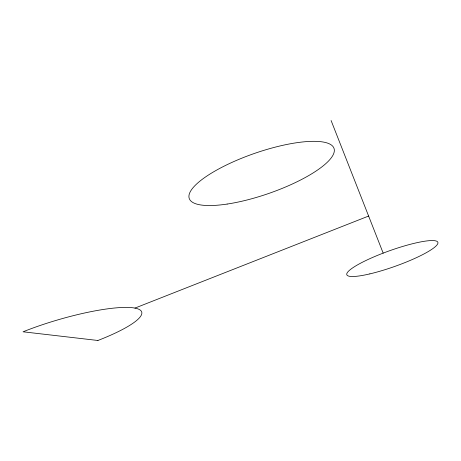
<?xml version="1.0" encoding="UTF-8"?>
<svg xmlns="http://www.w3.org/2000/svg" width="461" height="461" viewBox="0 0 461 461"><rect width="100%" height="100%" fill="white"/><g stroke="black" fill="none" stroke-linecap="round" stroke-linejoin="round"><path stroke-width="0.69" d="M134.952 308.098L368.621 216.053M331.096 120.517L383.177 253.129M97.899 340.483L23.05 331.793A83.274 16.221 -16.4 0 1 132.526 307.729A83.274 16.221 -16.4 0 1 97.899 340.483M369.849 273.886A48.313 8.252 -19.6 0 0 437.95 242.786A48.313 8.252 -19.6 0 0 369.249 258.944A48.313 8.252 -19.6 0 0 369.849 273.886M227.146 204.062A76.589 21.246 -19.1 0 0 334.306 149.744A76.589 21.246 -19.1 0 0 223.452 166.479A76.589 21.246 -19.1 0 0 227.146 204.062"/></g></svg>
